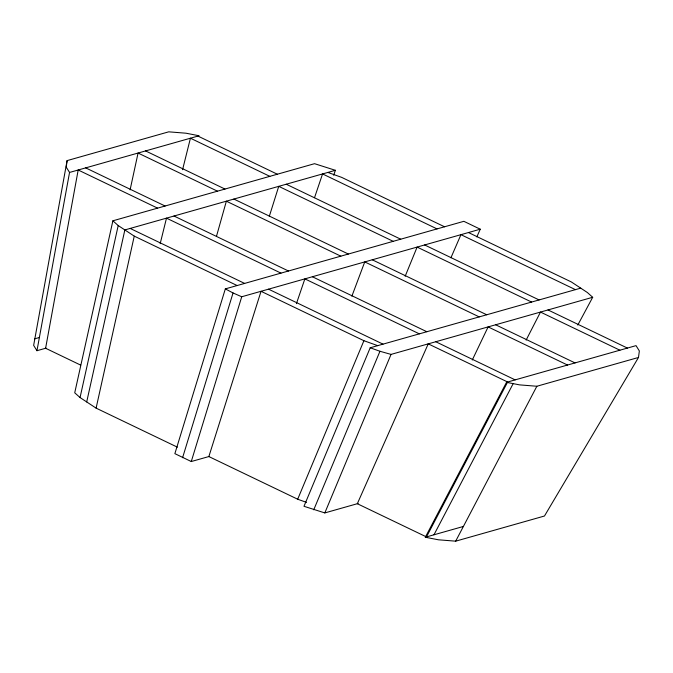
<?xml version="1.0" encoding="UTF-8"?>
<svg xmlns="http://www.w3.org/2000/svg" width="673" height="673" viewBox="0 0 673 673"><rect width="100%" height="100%" fill="white"/><g stroke="black" fill="none" stroke-linecap="round" stroke-linejoin="round"><path stroke-width="1.01" d="M36.965 350.709L69.546 172.448L199.082 135.761L185.984 133.204L168.721 131.832L67.09 160.62L33.65 345.384L36.965 350.709L46.016 348.151M67.09 160.62L66.232 167.123L69.546 172.448M638.492 357.464L639.35 350.953L636.035 345.628L506.508 382.323L425.319 537.239L438.417 539.796L455.68 541.168L544.474 516.014L638.492 357.464L536.861 386.252L519.598 384.88L506.508 382.323M130.091 189.879L138.066 153.04L217.463 191.174M333.707 175.258L335.381 170.303L314.543 163.682L112.887 220.803L74.728 392.805L80.053 397.558L96.104 408.132L177.386 447.166M80.053 397.558L118.204 225.556L112.887 220.803M86.699 401.932L124.858 229.939L335.381 170.303M96.104 408.132L134.255 236.13L118.204 225.556M160.191 243.634L166.492 218.145L280.961 273.12M182.568 169.705L190.434 138.209L269.839 176.343M216.454 236.416L226.364 201.185L340.832 256.161M476.846 236.888L480.253 229.199L463.848 221.316L225.329 288.885L174.871 453.652L191.275 461.535L209.429 456.395M182.576 457.733L233.043 292.965L225.329 288.885M191.275 461.535L241.733 296.759L480.253 229.199M269.301 216.344L278.74 186.345L393.209 241.329M314.518 197.702L322.569 173.928L437.038 228.913M296.406 303.666L304.869 278.874L419.338 333.858M351.87 296.187L364.749 261.915L479.218 316.899M405.163 276.267L417.117 247.084L531.586 302.059M297.693 499.223L363.908 340.706L261.04 291.291L208.857 456.555L297.693 499.223L306.568 502.403M580.723 288.145L370.2 347.773L303.986 506.298L324.823 512.919L358.095 503.497M313.744 509.798L379.959 351.272L391.038 354.402L592.694 297.281L587.378 292.519L571.327 281.945L468.458 232.538M324.823 512.919L391.038 354.402M450.918 257.793L460.946 234.667L575.423 289.642M472.286 359.996L488.118 326.901L567.516 365.035M526.135 340.092L540.486 312.07L619.892 350.204M433.967 534.791L513.205 383.585M455.68 541.168L536.861 386.252M577.787 325.059L592.694 297.281M34.508 338.881L39.556 337.451M425.319 537.239L463.554 526.412M327.877 172.431L341.674 177.378L444.542 226.784M363.908 340.706L377.704 345.653M370.2 347.773L379.959 351.272M233.043 292.965L241.733 296.759M197.938 136.081L277.343 174.214M424.621 244.955L539.09 299.939M286.244 184.225L400.713 239.201M547.99 309.942L627.396 348.076M145.57 150.912L224.975 189.054M372.253 259.786L486.722 314.771M233.876 199.057L348.345 254.041M495.622 324.773L575.028 362.915M85.69 167.88L165.095 206.014M312.373 276.754L426.842 331.73M157.591 208.142L78.186 170L45.604 348.261L80.642 365.094M173.996 216.016L288.465 271M435.742 341.733L515.148 379.875M268.544 289.171L383.013 344.147M130.167 228.433L244.636 283.417M134.255 236.13L237.132 285.537M428.238 343.861L357.329 503.715L426.463 536.919L507.644 382.003L428.238 343.861"/></g></svg>
